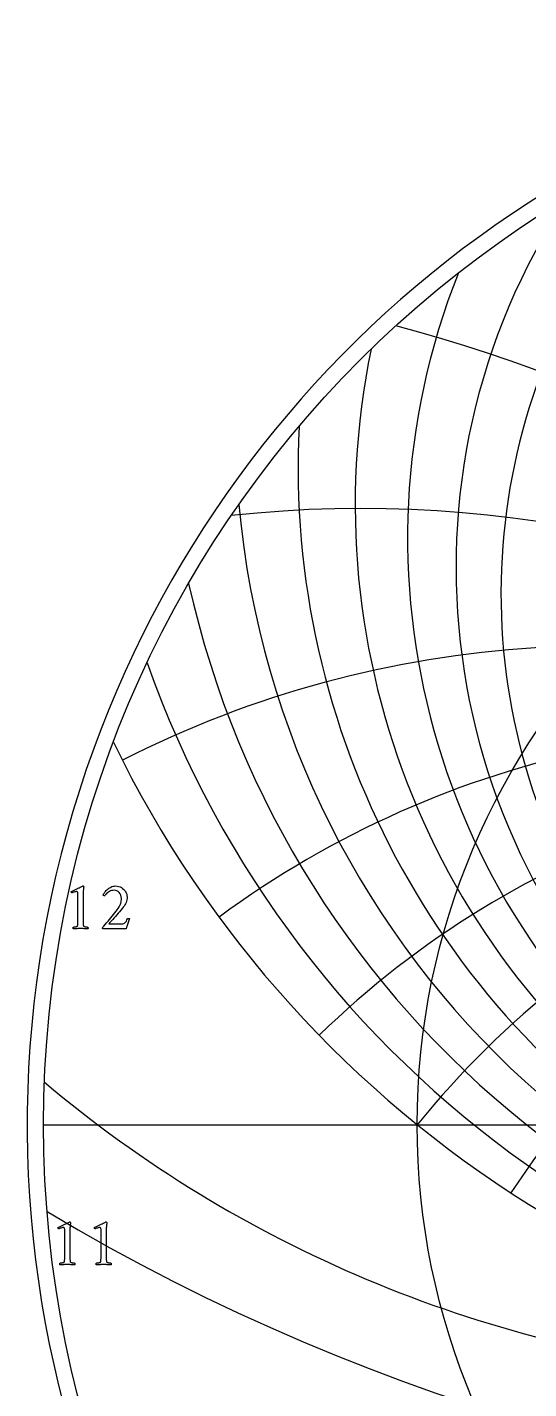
# Model space of a CAD drawing. Header units: millimetres. Extents: x -96 to 96, y -96 to 98.
# Drawn here: x -95.9 to -52.1, y -23.1 to 95.9 of the extents above; entities that cross this region are included whole.
import ezdxf

# ---------------------------------------------------------------- set-up
doc = ezdxf.new("R2010")
doc.units = ezdxf.units.MM
for name, color, linetype in [('CUT_OUTER', 1, 'Continuous'), ('ENGRAVE', 7, 'Continuous'), ('ENGRAVE_FINE', 8, 'Continuous'), ('TEXT', 5, 'Continuous')]:
    doc.layers.add(name, color=color, linetype=linetype)

msp = doc.modelspace()

# ---------------------------------------------------------------- linework, layer by layer
at = {"layer": 'CUT_OUTER'}
for centre, radius, start, end in [((-0.0002, -0.0002), 95.9249, 159.960768, 87.804282), ((-0.0008, 0.0006), 95.924, 92.195139, 159.961115)]:
    msp.add_arc(centre, radius, start, end, dxfattribs=at)
at = {"layer": 'ENGRAVE'}
msp.add_lwpolyline([(-94.5, 0), (94.5, 0)], dxfattribs=at)
for radius in [94.5, 61.8587]:
    msp.add_circle((0, 0), radius, dxfattribs=at)
for centre, radius, start, end in [((0, 54.128), 67.2765, 168.321204, 11.678796), ((0, 76.3891), 98.2944, 205.930897, 334.069103), ((0, -50.0922), 79.5973, 39, 141), ((0, -50.0922), 79.5973, 39, 141), ((-23.5668, 87.9524), 110.0796, 229.930345, 264.433471)]:
    msp.add_arc(centre, radius, start, end, dxfattribs=at)
at = {"layer": 'ENGRAVE_FINE'}
for centre, radius, start, end in [((0, 46.4002), 54.544, 131.307855, 48.692145), ((0, 48.6725), 58.4699, 146.48771, 33.51229), ((0, 51.2324), 62.6972, 158.307565, 21.692435), ((-94.8603, -50.0922), 123.8314, 14.688568, 75.445741), ((-94.8603, -50.0922), 123.8314, 14.688568, 75.445741), ((0, 57.4193), 72.2702, 177.166321, 2.833679), ((-66.79, -50.0922), 103.9069, 18.753071, 96.251491), ((-66.79, -50.0922), 103.9069, 18.753071, 96.251491), ((0, 61.181), 77.756, 185.179056, 354.820944), ((0, 65.5084), 83.8317, 192.562112, 347.437888), ((-45.9555, -50.0922), 91.911, 23.109812, 116.954145), ((-45.9555, -50.0922), 91.911, 23.109812, 116.954145), ((0, 70.5242), 90.6233, 199.448543, 340.551457), ((-28.971, -50.0922), 84.7056, 27.851987, 126.345474), ((-28.971, -50.0922), 84.7056, 27.851987, 126.345474), ((-14.0351, -50.0922), 80.8252, 33.097661, 134.238363), ((-14.0351, -50.0922), 80.8252, 33.097661, 134.238363), ((14.0351, -50.0922), 80.8252, 45.761637, 146.902339), ((14.0351, -50.0922), 80.8252, 45.761637, 146.902339), ((0, 150.0866), 183.6731, 239.147014, 300.852986)]:
    msp.add_arc(centre, radius, start, end, dxfattribs=at)
at = {"layer": 'TEXT'}
for points in [[(-91.4963, 17.789), (-91.4963, 20.1437), (-91.4979, 20.2015), (-91.503, 20.2496), (-91.5114, 20.2879), (-91.5231, 20.3166), (-91.5389, 20.3375), (-91.5596, 20.3524), (-91.5851, 20.3613), (-91.6155, 20.3643), (-91.6527, 20.3615), (-91.6989, 20.3531), (-91.7541, 20.3392), (-91.8182, 20.3196), (-91.8826, 20.2982), (-91.9389, 20.2786), (-91.9869, 20.2609), (-92.0268, 20.2451), (-92.0503, 20.2671), (-92.0671, 20.2913), (-92.0771, 20.3177), (-92.0805, 20.3464), (-92.0805, 20.3468), (-92.0805, 20.3479), (-92.0805, 20.3498), (-92.0805, 20.3524), (-92.0797, 20.3632), (-92.0775, 20.3718), (-92.0738, 20.3781), (-92.0685, 20.3822), (-91.9499, 20.436), (-91.8323, 20.4902), (-91.7159, 20.5448), (-91.6006, 20.5998), (-91.4907, 20.6525), (-91.3904, 20.7004), (-91.2999, 20.7434), (-91.2191, 20.7816), (-91.1522, 20.8129), (-91.1036, 20.8353), (-91.0732, 20.8487), (-91.0611, 20.8531), (-91.0492, 20.8531), (-91.0354, 20.8509), (-91.0238, 20.8442), (-91.0145, 20.833), (-91.0074, 20.8174), (-91.0018, 20.8002), (-90.997, 20.7846), (-90.9929, 20.7704), (-90.9896, 20.7578), (-90.991, 20.7486), (-90.9955, 20.7212), (-91.003, 20.6756), (-91.0134, 20.6117), (-91.0238, 20.531), (-91.0313, 20.4351), (-91.0358, 20.3239), (-91.0372, 20.1974), (-91.0372, 17.789), (-91.0371, 17.7246), (-91.0365, 17.6624), (-91.0356, 17.6024), (-91.0343, 17.5446), (-91.0315, 17.4906), (-91.0261, 17.4418), (-91.0181, 17.3982), (-91.0074, 17.3598), (-90.9974, 17.3453), (-90.9791, 17.3315), (-90.9527, 17.3185), (-90.918, 17.3062), (-90.8787, 17.2952), (-90.8383, 17.2861), (-90.7967, 17.2788), (-90.7541, 17.2734), (-90.714, 17.2695), (-90.6803, 17.2667), (-90.6529, 17.265), (-90.6319, 17.2644), (-90.6239, 17.2503), (-90.6177, 17.2317), (-90.6134, 17.2086), (-90.611, 17.181), (-90.6112, 17.1534), (-90.6147, 17.1303), (-90.6216, 17.1117), (-90.6319, 17.0975), (-90.7194, 17.1033), (-90.8033, 17.1087), (-90.8834, 17.1137), (-90.9597, 17.1184), (-91.0358, 17.1223), (-91.1147, 17.1251), (-91.1967, 17.1268), (-91.2817, 17.1273), (-91.3632, 17.1268), (-91.4411, 17.1251), (-91.5153, 17.1223), (-91.5857, 17.1184), (-91.6568, 17.1137), (-91.7332, 17.1087), (-91.8148, 17.1033), (-91.9016, 17.0975), (-91.9119, 17.1117), (-91.9188, 17.1303), (-91.9223, 17.1534), (-91.9225, 17.181), (-91.9201, 17.2086), (-91.9158, 17.2317), (-91.9096, 17.2503), (-91.9016, 17.2644), (-91.8806, 17.265), (-91.8532, 17.2667), (-91.8195, 17.2695), (-91.7794, 17.2734), (-91.7368, 17.2788), (-91.6952, 17.2861), (-91.6548, 17.2952), (-91.6155, 17.3062), (-91.5812, 17.3185), (-91.5559, 17.3315), (-91.5395, 17.3453), (-91.532, 17.3598), (-91.5212, 17.3982), (-91.5127, 17.4418), (-91.5063, 17.4906), (-91.5022, 17.5446), (-91.4996, 17.6024), (-91.4978, 17.6624), (-91.4966, 17.7246), (-91.4963, 17.789)], [(-86.9776, 17.9858), (-87.0078, 17.9118), (-87.0387, 17.833), (-87.0704, 17.7494), (-87.1028, 17.6609), (-87.1348, 17.5716), (-87.1654, 17.4858), (-87.1944, 17.4032), (-87.222, 17.3241), (-87.2466, 17.2529), (-87.2667, 17.1944), (-87.2824, 17.1486), (-87.2936, 17.1154), (-89.3085, 17.1154), (-89.3176, 17.1223), (-89.3271, 17.1311), (-89.337, 17.1417), (-89.3472, 17.1542), (-89.3563, 17.167), (-89.3629, 17.1787), (-89.3668, 17.1894), (-89.3681, 17.1989), (-89.2451, 17.3375), (-89.1207, 17.479), (-88.9948, 17.6236), (-88.8673, 17.7712), (-88.7407, 17.9198), (-88.617, 18.0677), (-88.4962, 18.2149), (-88.3785, 18.3613), (-88.2664, 18.5044), (-88.1624, 18.6415), (-88.0667, 18.7726), (-87.9791, 18.8978), (-87.8977, 19.0249), (-87.8323, 19.1437), (-87.7829, 19.2544), (-87.7496, 19.3569), (-87.7274, 19.4563), (-87.7116, 19.558), (-87.7021, 19.662), (-87.6989, 19.7682), (-87.7103, 19.9113), (-87.7444, 20.0424), (-87.8012, 20.1616), (-87.8807, 20.2689), (-87.9778, 20.3576), (-88.0871, 20.4209), (-88.2088, 20.4589), (-88.3427, 20.4716), (-88.4553, 20.4653), (-88.5603, 20.4463), (-88.6579, 20.4146), (-88.7481, 20.3703), (-88.8304, 20.3185), (-88.9046, 20.2645), (-88.9705, 20.2082), (-89.0283, 20.1497), (-89.0775, 20.0938), (-89.1177, 20.0454), (-89.149, 20.0044), (-89.1714, 19.9709), (-89.1894, 19.9733), (-89.2079, 19.9806), (-89.2267, 19.9927), (-89.2459, 20.0096), (-89.2628, 20.0277), (-89.2749, 20.0431), (-89.2822, 20.056), (-89.2846, 20.0662), (-89.2718, 20.0977), (-89.2511, 20.1385), (-89.2226, 20.1886), (-89.1863, 20.2481), (-89.1421, 20.3129), (-89.0901, 20.3792), (-89.0303, 20.447), (-88.9627, 20.5163), (-88.8884, 20.5838), (-88.8085, 20.646), (-88.723, 20.703), (-88.6319, 20.7548), (-88.5352, 20.7978), (-88.4329, 20.8285), (-88.325, 20.847), (-88.2116, 20.8531), (-88.0747, 20.8444), (-87.9441, 20.8181), (-87.8198, 20.7743), (-87.7019, 20.713), (-87.5931, 20.638), (-87.4962, 20.5528), (-87.4113, 20.4576), (-87.3383, 20.3524), (-87.2796, 20.2402), (-87.2377, 20.1244), (-87.2125, 20.0048), (-87.2041, 19.8814), (-87.2097, 19.7581), (-87.2265, 19.6385), (-87.2544, 19.5227), (-87.2936, 19.4105), (-87.3424, 19.3021), (-87.3994, 19.1974), (-87.4646, 19.0964), (-87.538, 18.9992), (-87.6421, 18.8719), (-87.7518, 18.7406), (-87.8671, 18.6052), (-87.988, 18.4656), (-88.1101, 18.3263), (-88.2287, 18.1914), (-88.344, 18.061), (-88.456, 17.9351), (-88.5607, 17.8175), (-88.6542, 17.7123), (-88.7366, 17.6193), (-88.8077, 17.5387), (-87.6512, 17.5387), (-87.5687, 17.5456), (-87.494, 17.5662), (-87.4271, 17.6007), (-87.3681, 17.6489), (-87.3139, 17.7114), (-87.2615, 17.7883), (-87.211, 17.8798), (-87.1624, 17.9858), (-87.1538, 18.0014), (-87.14, 18.0126), (-87.121, 18.0193), (-87.0968, 18.0215), (-87.0864, 18.0208), (-87.073, 18.0185), (-87.0566, 18.0148), (-87.0372, 18.0096), (-87.0178, 18.0036), (-87.0014, 17.9977), (-86.988, 17.9917), (-86.9776, 17.9858)], [(-92.65, -11.5556), (-92.65, -9.2009), (-92.6517, -9.1432), (-92.6567, -9.0951), (-92.6651, -9.0567), (-92.6768, -9.028), (-92.6927, -9.0072), (-92.7134, -8.9923), (-92.7389, -8.9833), (-92.7692, -8.9804), (-92.8065, -8.9832), (-92.8527, -8.9915), (-92.9078, -9.0055), (-92.9719, -9.0251), (-93.0364, -9.0465), (-93.0926, -9.0661), (-93.1407, -9.0838), (-93.1806, -9.0996), (-93.204, -9.0776), (-93.2208, -9.0534), (-93.2309, -9.0269), (-93.2342, -8.9982), (-93.2342, -8.9979), (-93.2342, -8.9968), (-93.2342, -8.9949), (-93.2342, -8.9923), (-93.2335, -8.9815), (-93.2312, -8.9729), (-93.2275, -8.9666), (-93.2223, -8.9625), (-93.1036, -8.9086), (-92.9861, -8.8544), (-92.8697, -8.7998), (-92.7543, -8.7449), (-92.6444, -8.6922), (-92.5442, -8.6443), (-92.4537, -8.6013), (-92.3728, -8.5631), (-92.3059, -8.5318), (-92.2573, -8.5094), (-92.227, -8.496), (-92.2148, -8.4915), (-92.2029, -8.4915), (-92.1891, -8.4938), (-92.1776, -8.5005), (-92.1683, -8.5117), (-92.1612, -8.5273), (-92.1556, -8.5444), (-92.1508, -8.5601), (-92.1467, -8.5742), (-92.1433, -8.5869), (-92.1448, -8.596), (-92.1493, -8.6234), (-92.1567, -8.6691), (-92.1672, -8.733), (-92.1776, -8.8136), (-92.185, -8.9096), (-92.1895, -9.0208), (-92.191, -9.1473), (-92.191, -11.5556), (-92.1908, -11.6201), (-92.1903, -11.6823), (-92.1893, -11.7423), (-92.188, -11.8), (-92.1852, -11.8541), (-92.1798, -11.9029), (-92.1718, -11.9465), (-92.1612, -11.9848), (-92.1511, -11.9994), (-92.1329, -12.0132), (-92.1064, -12.0262), (-92.0718, -12.0385), (-92.0325, -12.0495), (-91.992, -12.0586), (-91.9505, -12.0659), (-91.9078, -12.0713), (-91.8678, -12.0752), (-91.8341, -12.078), (-91.8067, -12.0797), (-91.7856, -12.0802), (-91.7776, -12.0944), (-91.7715, -12.113), (-91.7672, -12.1361), (-91.7648, -12.1637), (-91.765, -12.1913), (-91.7685, -12.2144), (-91.7754, -12.233), (-91.7856, -12.2471), (-91.8732, -12.2414), (-91.957, -12.236), (-92.0371, -12.2309), (-92.1135, -12.2263), (-92.1895, -12.2224), (-92.2685, -12.2196), (-92.3505, -12.2179), (-92.4354, -12.2173), (-92.517, -12.2179), (-92.5949, -12.2196), (-92.669, -12.2224), (-92.7394, -12.2263), (-92.8106, -12.2309), (-92.887, -12.236), (-92.9686, -12.2414), (-93.0554, -12.2471), (-93.0656, -12.233), (-93.0725, -12.2144), (-93.0761, -12.1913), (-93.0763, -12.1637), (-93.0738, -12.1361), (-93.0695, -12.113), (-93.0634, -12.0944), (-93.0554, -12.0802), (-93.0343, -12.0797), (-93.007, -12.078), (-92.9732, -12.0752), (-92.9332, -12.0713), (-92.8905, -12.0659), (-92.849, -12.0586), (-92.8086, -12.0495), (-92.7692, -12.0385), (-92.735, -12.0262), (-92.7096, -12.0132), (-92.6932, -11.9994), (-92.6858, -11.9848), (-92.675, -11.9465), (-92.6664, -11.9029), (-92.6601, -11.8541), (-92.656, -11.8), (-92.6534, -11.7423), (-92.6515, -11.6823), (-92.6504, -11.6201), (-92.65, -11.5556)], [(-89.4786, -11.5556), (-89.4786, -9.2009), (-89.4803, -9.1432), (-89.4853, -9.0951), (-89.4937, -9.0567), (-89.5054, -9.028), (-89.5213, -9.0072), (-89.542, -8.9923), (-89.5675, -8.9833), (-89.5978, -8.9804), (-89.6351, -8.9832), (-89.6813, -8.9915), (-89.7364, -9.0055), (-89.8005, -9.0251), (-89.865, -9.0465), (-89.9212, -9.0661), (-89.9693, -9.0838), (-90.0092, -9.0996), (-90.0326, -9.0776), (-90.0494, -9.0534), (-90.0595, -9.0269), (-90.0628, -8.9982), (-90.0628, -8.9979), (-90.0628, -8.9968), (-90.0628, -8.9949), (-90.0628, -8.9923), (-90.0621, -8.9815), (-90.0598, -8.9729), (-90.0561, -8.9666), (-90.0509, -8.9625), (-89.9322, -8.9086), (-89.8147, -8.8544), (-89.6982, -8.7998), (-89.5829, -8.7449), (-89.473, -8.6922), (-89.3728, -8.6443), (-89.2823, -8.6013), (-89.2014, -8.5631), (-89.1345, -8.5318), (-89.0859, -8.5094), (-89.0555, -8.496), (-89.0434, -8.4915), (-89.0315, -8.4915), (-89.0177, -8.4938), (-89.0062, -8.5005), (-88.9969, -8.5117), (-88.9898, -8.5273), (-88.9842, -8.5444), (-88.9794, -8.5601), (-88.9753, -8.5742), (-88.9719, -8.5869), (-88.9734, -8.596), (-88.9779, -8.6234), (-88.9853, -8.6691), (-88.9957, -8.733), (-89.0062, -8.8136), (-89.0136, -8.9096), (-89.0181, -9.0208), (-89.0196, -9.1473), (-89.0196, -11.5556), (-89.0194, -11.6201), (-89.0188, -11.6823), (-89.0179, -11.7423), (-89.0166, -11.8), (-89.0138, -11.8541), (-89.0084, -11.9029), (-89.0004, -11.9465), (-88.9898, -11.9848), (-88.9797, -11.9994), (-88.9615, -12.0132), (-88.935, -12.0262), (-88.9004, -12.0385), (-88.8611, -12.0495), (-88.8206, -12.0586), (-88.7791, -12.0659), (-88.7364, -12.0713), (-88.6964, -12.0752), (-88.6627, -12.078), (-88.6353, -12.0797), (-88.6142, -12.0802), (-88.6062, -12.0944), (-88.6001, -12.113), (-88.5958, -12.1361), (-88.5934, -12.1637), (-88.5935, -12.1913), (-88.5971, -12.2144), (-88.604, -12.233), (-88.6142, -12.2471), (-88.7018, -12.2414), (-88.7856, -12.236), (-88.8657, -12.2309), (-88.9421, -12.2263), (-89.0181, -12.2224), (-89.0971, -12.2196), (-89.1791, -12.2179), (-89.264, -12.2173), (-89.3456, -12.2179), (-89.4235, -12.2196), (-89.4976, -12.2224), (-89.568, -12.2263), (-89.6392, -12.2309), (-89.7156, -12.236), (-89.7972, -12.2414), (-89.884, -12.2471), (-89.8942, -12.233), (-89.9011, -12.2144), (-89.9047, -12.1913), (-89.9048, -12.1637), (-89.9024, -12.1361), (-89.8981, -12.113), (-89.892, -12.0944), (-89.884, -12.0802), (-89.8629, -12.0797), (-89.8355, -12.078), (-89.8018, -12.0752), (-89.7618, -12.0713), (-89.7191, -12.0659), (-89.6776, -12.0586), (-89.6371, -12.0495), (-89.5978, -12.0385), (-89.5636, -12.0262), (-89.5382, -12.0132), (-89.5218, -11.9994), (-89.5144, -11.9848), (-89.5036, -11.9465), (-89.495, -11.9029), (-89.4887, -11.8541), (-89.4846, -11.8), (-89.482, -11.7423), (-89.4801, -11.6823), (-89.479, -11.6201), (-89.4786, -11.5556)]]:
    msp.add_lwpolyline(points, close=True, dxfattribs=at)

doc.saveas('drawing.dxf')
